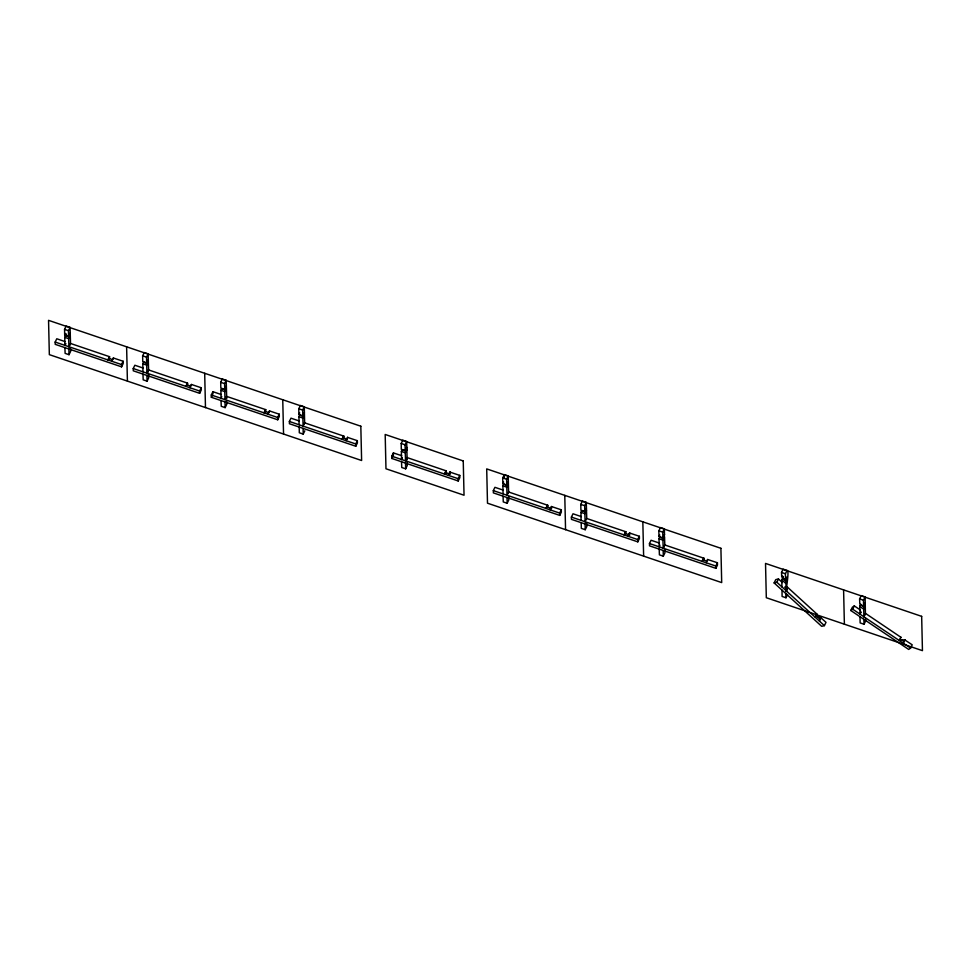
<?xml version="1.0" encoding="UTF-8"?>
<svg xmlns="http://www.w3.org/2000/svg" width="971" height="971" viewBox="0 0 971 971"><rect width="100%" height="100%" fill="white"/><g stroke="black" fill="none" stroke-linecap="round" stroke-linejoin="round"><path stroke-width="1.46" d="M70.361 343.406L109.553 356.697L108.752 358.348L112.49 359.61L113.304 357.971L123.135 361.261L123.183 363.555L121.581 366.844L55.226 344.353L55.165 342.059L56.779 338.77L65.069 341.586M69.39 336.973L70.203 333.162L68.601 336.452L64.693 335.129L64.559 329.363L66.162 326.074L70.07 327.397L70.519 343.467L68.917 346.756L68.65 338.648L70.252 335.347L69.39 336.973L65.603 335.699M64.693 335.129L65.494 333.478M64.936 345.421L64.741 337.325L65.543 335.675M68.601 336.452L68.468 330.686L70.07 327.397M65.652 343.698L64.851 345.348L65.737 343.77M68.832 346.744L70.519 343.431M64.899 347.594L65.118 353.371L69.014 354.694L70.628 351.405L70.555 348.419M107.793 359.938L109.395 356.648M111.847 361.309L113.449 358.02M121.581 366.844L121.533 364.562L123.135 361.261M148.429 369.878L187.621 383.169L186.82 384.807L190.559 386.082L191.36 384.443L201.203 387.732L201.252 390.014L199.65 393.316L133.294 370.813L133.233 368.531L134.848 365.242L143.138 368.045M148.272 359.622L146.657 362.911L142.761 361.588L142.628 355.835L144.23 352.546L148.138 353.869L148.587 369.939L146.973 373.228M142.992 371.881L142.81 363.785L143.611 362.147L147.446 363.445L147.398 361.248M146.657 362.911L146.536 357.158L148.138 353.869M148.502 369.915L146.9 373.204L146.718 365.108L148.32 361.819M142.968 374.053L143.186 379.843L147.082 381.166L148.684 377.865L148.624 374.879M185.862 386.409L187.464 383.072L187.512 385.317M189.915 387.781L191.518 384.492M199.65 393.316L199.601 391.022L201.203 387.732M225.697 398.001L226.498 396.35L265.69 409.641L264.889 411.279L268.627 412.554L269.428 410.903L279.272 414.204L279.32 416.486L277.718 419.775L211.362 397.285L211.302 394.991L212.916 391.701L221.206 394.517M211.362 397.285L212.431 395.088M226.267 386.07L224.726 389.383L220.83 388.06L220.696 382.295L222.298 379.006L226.207 380.329L226.704 398.608M221.06 398.353L220.878 390.257L221.679 388.606M224.726 389.383L224.592 383.618L226.207 380.329M220.987 398.316L221.789 396.629M226.656 396.399L224.969 399.676L224.787 391.58L226.389 388.291M221.036 400.525L221.254 406.303L225.151 407.626L226.753 404.337L226.692 401.351M263.93 412.881L265.532 409.58M267.984 414.253L269.586 410.964M277.718 419.775L277.657 417.494L279.272 414.204M347.497 437.375L357.34 440.664L357.389 442.958L355.787 446.247L289.431 423.744L289.37 421.463L290.984 418.173L299.274 420.989M304.409 412.566L302.794 415.855L298.898 414.532L298.765 408.767L300.367 405.477L304.275 406.8L304.639 422.846L303.037 426.135M298.898 414.532L299.699 412.881M299.129 424.813L298.947 416.729L299.748 415.078L303.583 416.377L303.522 414.18M302.794 415.855L302.661 410.09L304.275 406.8M303.11 426.16L302.855 418.052L304.384 414.726M303.765 424.473L304.566 422.822L343.758 436.1L343.649 438.297M299.189 427.009L299.311 432.775L303.219 434.098L304.821 430.808M343.6 436.052L341.986 439.341L343.758 436.1M355.787 446.247L355.726 443.965L357.34 440.664M406.983 457.547L446.175 470.838L445.373 472.476L449.124 473.751L449.925 472.1L459.756 475.389L459.817 477.683L458.203 480.973L391.847 458.47L391.799 456.188L393.401 452.899L401.703 455.715M391.847 458.47L392.927 456.285M401.557 459.538L401.375 451.454L402.176 449.804L405.999 451.102L406.752 447.255L405.223 450.58L401.314 449.257L401.193 443.492L402.795 440.203L406.691 441.526L407.116 459.769M405.223 450.58L405.089 444.815L406.691 441.526M401.484 459.465L402.285 457.827M401.484 459.514L402.358 457.899M405.999 451.102L406.885 449.476L405.271 452.777L405.538 460.897L407.14 457.596L405.465 460.861M401.533 461.711L401.739 467.5L405.647 468.823L407.25 465.534L407.177 462.548M446.017 470.777L444.415 474.03M450.083 472.112L448.481 475.402M458.203 480.973L458.154 478.691L459.756 475.389M551.504 508.719L551.455 506.522L561.287 509.811L561.335 512.105L559.733 515.395L493.377 492.892L493.329 490.61L494.931 487.321L503.233 490.124M508.27 481.677L506.753 485.002L502.844 483.679L502.711 477.914L504.325 474.625L508.221 475.948L508.598 491.994L507.712 493.62M502.844 483.679L503.646 482.029M503.087 493.96L502.893 485.864L503.706 484.226M506.753 485.002L506.619 479.237L508.221 475.948M508.67 492.018L506.983 495.283L506.801 487.187L508.331 483.874M503.063 496.181L503.269 501.922L507.165 503.245L508.78 499.956L508.707 496.958M547.547 505.199L545.945 508.501L547.705 505.26L508.513 491.969M559.733 515.395L559.684 513.101L561.287 509.811M586.569 518.429L625.773 531.732L624.972 533.37L628.723 534.645L629.524 532.994L639.355 536.283L639.404 538.565L637.801 541.854L571.446 519.364L571.397 517.082L572.999 513.78L581.301 516.596M581.071 520.407L580.961 512.336L581.763 510.685L585.586 511.984L586.338 508.149L584.821 511.462L580.913 510.139L580.779 504.386L582.382 501.085L586.29 502.408L586.739 518.49L585.052 521.755M584.821 511.462L584.688 505.709L586.29 502.408M585.586 511.984L586.472 510.37L584.87 513.659L585.137 521.791M581.204 522.629L581.338 528.382L585.234 529.717L586.848 526.416L586.775 523.43M624.013 534.972L625.615 531.671M628.067 536.344L629.681 533.055M637.801 541.854L637.753 539.573L639.355 536.283M664.625 544.901L703.841 558.204L703.04 559.842L706.791 561.117L707.592 559.466L717.423 562.755L717.472 565.037L715.87 568.326L649.514 545.836L649.465 543.542L651.068 540.252L659.358 543.068M658.848 530.846L660.45 527.556L664.358 528.879L664.492 534.645L662.89 537.934L658.981 536.611L658.848 530.846L662.756 532.169L662.89 537.934M658.981 536.611L659.782 534.96M659.224 546.904L659.03 538.808L659.831 537.157M662.756 532.169L664.358 528.879M664.492 534.645L663.642 538.444L659.928 537.194M659.139 546.879L659.94 545.18M663.642 538.444L664.395 534.608M664.54 536.829L664.807 544.962L663.205 548.263L662.938 540.131L664.443 536.805M663.12 548.227L664.734 544.925M659.188 549.052L659.406 554.854L663.302 556.177L664.917 552.887L664.844 549.902M707.75 559.527L706.135 562.755M715.87 568.326L715.821 566.044L717.423 562.755M815.506 615.869L820.811 617.665L826.005 622.35L824.403 625.64L821.684 626.331L774.13 582.94L775.732 579.638L778.451 578.959L782.42 582.576M774.13 582.94L776.849 582.248L778.451 578.959M787.105 576.738L785.503 580.148L781.704 576.677L781.534 572.441L783.136 569.152L787.044 570.475C790.418 569.88 783.112 603.513 787.542 587.249L816.927 614.06L816.21 615.845L819.997 619.316L820.811 617.665M783.306 576.568L781.776 579.893M785.503 580.148L785.43 573.764L787.044 570.475M785.745 590.429L786.304 578.498M785.66 583.425L787.19 580.112M785.818 590.344L787.42 587.054M782.019 590.065L782.092 596.449L785.988 597.772L787.59 594.483M815.324 617.362L816.927 614.06M819.451 621.124L821.053 617.823M901.052 639.877L904.778 639.877L912.206 644.817L910.592 648.106L908.686 649.429L850.778 610.504L852.38 607.215L854.286 605.904L860.282 609.934M850.778 610.504L852.684 609.193L854.286 605.904M865.173 603.064L863.571 606.426L859.796 603.889L859.602 598.913L861.204 595.611L865.112 596.934L865.416 613.429L863.802 616.719L910.592 648.106M863.571 606.426L863.498 600.236L865.112 596.934M901.003 637.34L865.489 613.381L863.911 616.791L859.845 614.06L861.022 611.839M860.828 612.531L860.027 614.182L859.857 606.426L860.84 604.278L859.772 606.474L863.705 609.12L863.887 616.67M863.632 609.096L865.319 605.819M859.978 616.646L860.148 622.921L864.056 624.244L865.659 620.942L865.61 618.527M899.292 640.557L900.93 637.243M904.778 639.877L903.977 641.528L900.202 638.991M903.394 643.275L904.996 639.974M64.559 329.363L68.468 330.686M142.628 355.835L146.536 357.158M220.696 382.295L224.592 383.618M298.765 408.767L302.661 410.09M401.193 443.492L405.089 444.815M502.711 477.914L506.619 479.237M580.779 504.386L584.688 505.709M781.534 572.441L785.43 573.764M859.602 598.913L863.498 600.236M221.752 388.631L225.515 389.905L225.466 387.72M503.779 484.25L507.517 485.524L507.469 483.327M64.741 337.325L68.65 338.648M142.81 363.785L146.718 365.108M220.878 390.257L224.787 391.58M298.947 416.729L302.855 418.052M401.375 451.454L405.271 452.777M502.893 485.864L506.801 487.187M580.961 512.336L584.87 513.659M659.03 538.808L662.938 540.131M342.945 437.751L346.696 439.026M546.904 506.898L550.654 508.173M265.581 411.825L265.69 409.641M450.131 474.358L449.925 472.1M625.664 533.904L625.773 531.732M629.73 535.239L629.524 532.994M55.165 342.059L121.533 364.562M133.233 368.531L199.601 391.022M211.302 394.991L277.657 417.494M289.37 421.463L355.726 443.965M391.799 456.188L458.154 478.691M493.329 490.61L559.684 513.101M571.397 517.082L637.753 539.573M649.465 543.542L715.821 566.044M863.862 619.377L864.056 624.244M860.658 604.787L864.433 607.324L864.372 604.787M852.684 609.193L859.881 614.036M786.376 581.605L782.577 578.133L782.529 576.07M785.575 583.243L781.776 579.784L781.946 586.97M784.653 587.054L786.546 588.79L786.595 590.854M776.849 582.248L824.403 625.64M843.593 589.895L844.382 624.183M785.818 593.536L785.988 597.772M703.841 558.204L703.732 560.376M703.684 558.143L702.082 561.384M663.169 550.411L663.302 556.177M642.838 521.828L643.627 556.128M585.1 523.952L585.234 529.717M564.77 495.368L565.559 529.656M547.705 505.26L547.753 507.445M507.044 497.48L507.165 503.245M504.325 474.625L504.386 477.611M446.175 470.838L446.077 473.023M405.514 463.058L405.647 468.823M393.401 452.899L393.461 455.181M303.086 428.332L303.219 434.098M282.755 399.749L283.544 434.049M225.017 401.873L225.151 407.626M212.916 391.701L212.965 393.995M204.687 373.277L205.476 407.577M147.628 371.529L147.677 373.738M146.949 375.401L147.082 381.166M126.618 346.817L127.407 381.105M109.553 356.697L109.444 358.894M68.88 348.929L69.014 354.694M66.356 334.073L66.392 335.905M347.654 437.387L346.052 440.725L347.654 437.435M551.613 506.534L549.999 509.872L551.613 506.583M360.824 426.22L48.55 320.345L49.339 354.646L361.613 460.509L360.824 426.22M463.24 460.946L385.184 434.474L385.973 468.775L464.041 495.234L463.24 460.946M720.907 548.299L486.702 468.896L487.491 503.196L721.696 582.588L720.907 548.299M921.661 616.354L765.524 563.423L766.313 597.723L922.45 650.655L921.661 616.354"/></g></svg>
